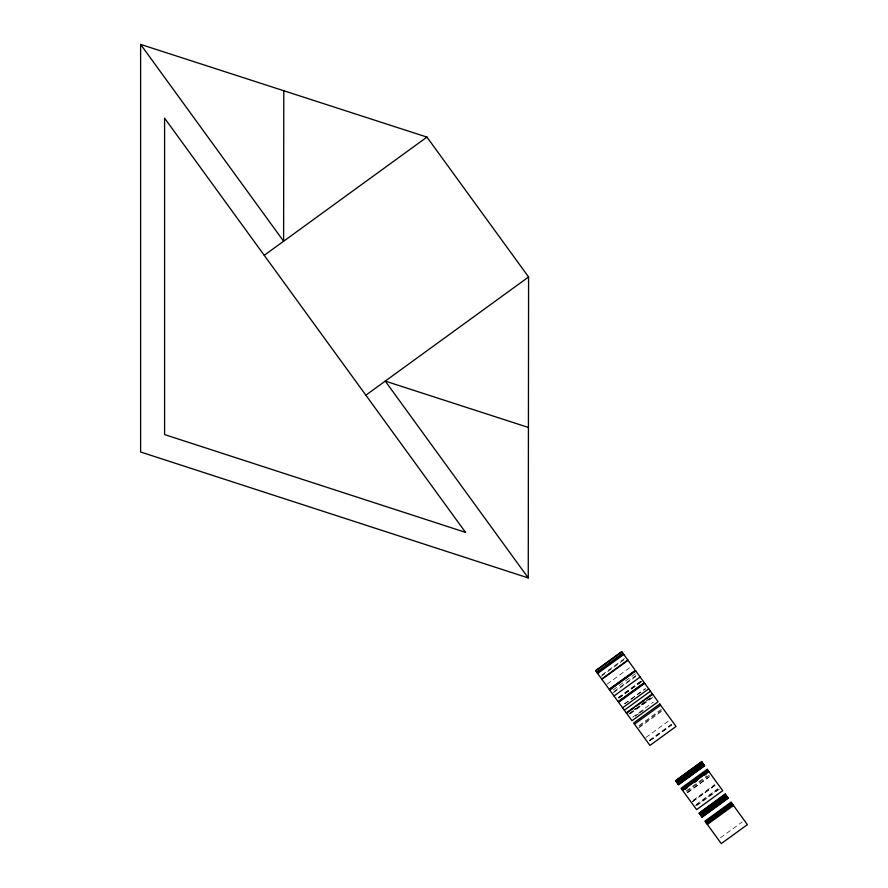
<?xml version="1.0" encoding="UTF-8"?>
<svg xmlns="http://www.w3.org/2000/svg" width="888" height="888" viewBox="0 0 888 888"><rect width="100%" height="100%" fill="white"/><g stroke="black" fill="none" stroke-linecap="round" stroke-linejoin="round"><path stroke-width="0.67" stroke-dasharray="4.44 3.33" d="M602.02 674.88L625.951 657.486M601.343 676.245L624.197 659.64M607.07 684.137L632.101 665.956M613.02 690.02L635.864 673.426M614.052 691.463L635.819 675.646M613.342 692.762L636.197 676.157M618.403 697.435L640.159 681.618M618.647 697.779L641.502 681.174M618.803 698.001L641.658 681.396M618.936 698.168L641.791 681.562M624.63 703.729L645.31 688.7M624.73 703.851L645.398 688.833M633.988 709.734L636.163 708.147M641.602 704.195L644.866 701.831M645.953 701.032L650.305 697.868M629.858 713.208L650.538 698.179M628.837 714.096L652.78 696.703M630.28 713.785L653.135 697.18M632.722 717.149L653.402 702.13M635.331 716.172L638.594 713.797M639.693 713.009L644.044 709.845M638.916 725.674L661.76 709.068M639.449 726.406L661.216 710.589M638.838 727.86L661.693 711.255M645.842 737.495L669.785 720.101M649.494 740.237L671.261 724.419M649.805 740.659L671.572 724.841M649.883 740.77L671.65 724.952M686.291 790.886L706.97 775.868M686.79 791.563L710.733 774.17M687.479 792.518L709.246 776.7M687.567 792.629L709.323 776.822M693.14 800.299L714.895 784.493M692.418 801.609L715.273 785.003M692.529 801.753L715.384 785.147M696.181 804.495L717.948 788.677M695.471 805.805L718.292 789.166M696.914 805.505L720.856 788.111M720.401 837.828L742.157 822.01"/><path stroke-width="1.33" d="M283.783 90.754L283.616 241.236L140.615 44.4L426.95 137.096L528.582 276.978L528.26 577.944L140.615 451.992L140.615 44.4M264.236 255.322L426.95 137.096M365.856 395.193L528.582 276.978M595.737 670.817L621.855 651.848M596.703 672.149L622.821 653.168M597.213 672.849L623.332 653.879M597.635 673.437L623.753 654.456M601.709 679.043L627.827 660.062M601.886 679.276L628.005 660.306M609.29 689.465L635.408 670.495L609.168 689.31L618.281 701.853L644.399 682.872L635.286 670.329M609.512 689.787L611.688 688.2M614.951 685.836L621.489 681.085M624.752 678.71L631.279 673.97M609.645 689.965L635.764 670.995M614.019 695.981L640.137 677.011M618.148 701.664L644.266 682.694M622.599 707.792L648.717 688.811M624.331 710.178L650.449 691.208M626.273 712.853L652.391 693.872M626.551 713.231L634.165 707.703M636.341 706.115L643.966 700.588M646.142 699L652.669 694.261M634.476 724.142L660.594 705.161M675.646 780.807L701.764 761.826M675.968 781.251L702.086 762.27M676.445 781.906L702.563 762.925M677.022 782.694L703.141 763.724M677.588 783.482L703.707 764.513M678.066 784.148L704.184 765.167M678.399 784.592L704.517 765.611M681.607 789.01L707.725 770.029M682.428 790.154L708.546 771.173M682.628 790.42L708.746 771.45M685.125 789.288L687.312 787.7M694.927 782.173L697.102 780.585M704.717 775.058L706.892 773.47M699.2 813.23L725.318 794.26M699.522 813.674L725.651 794.705M699.999 814.329L726.118 795.359M700.577 815.129L726.695 796.148M701.154 815.917L727.272 796.936M701.631 816.572L727.749 797.591M701.953 817.015L728.071 798.046M705.361 821.711L731.479 802.741M705.782 822.277L731.901 803.307M706.249 822.921L732.367 803.951M706.448 823.198L732.567 804.217M706.737 823.609L732.855 804.628M707.37 824.475L733.488 805.494M528.416 427.461L385.248 381.107L528.26 577.944M634.554 669.319L621.711 651.637L595.593 670.618L608.435 688.289M644.732 683.338L618.614 702.308L631.979 720.701L658.097 701.731L644.732 683.338M659.751 704.006L633.632 722.987L649.938 745.421L676.057 726.451L659.751 704.006M701.653 761.682L675.535 780.663L678.499 784.737L704.617 765.767L701.653 761.682M707.192 769.297L681.074 788.278L696.603 809.645L722.721 790.664L707.192 769.297M725.219 794.105L699.1 813.086L702.064 817.171L728.182 798.19L725.219 794.105M731.068 802.164L704.95 821.145L721.267 843.6L747.385 824.619L731.068 802.164M465.512 532.356L164.58 434.576L164.58 118.16L465.512 532.356"/></g></svg>
